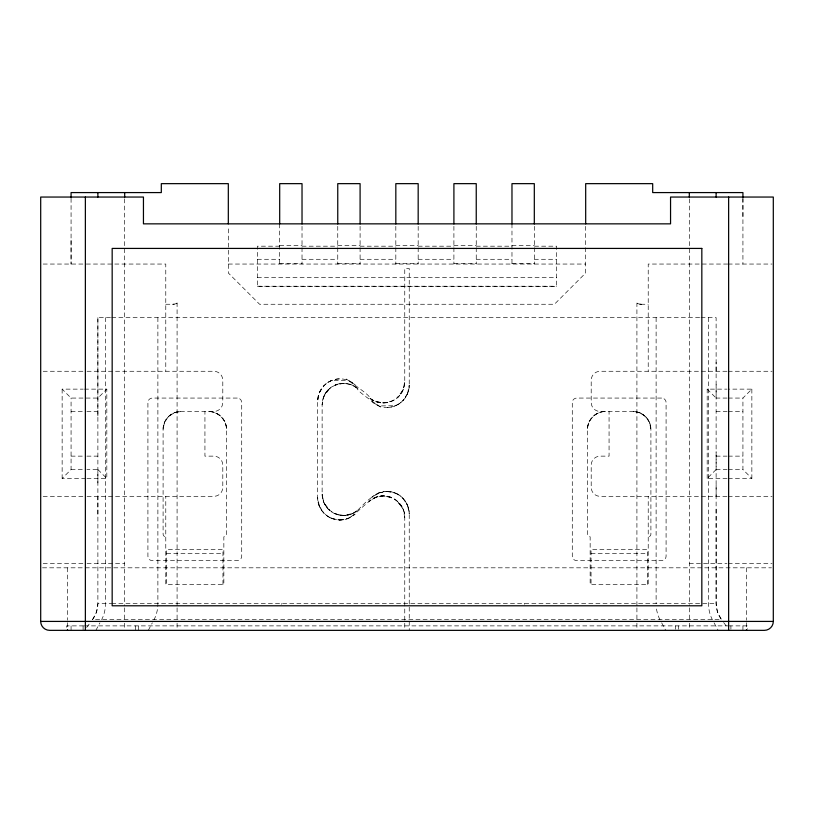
<?xml version="1.0" encoding="UTF-8"?>
<svg xmlns="http://www.w3.org/2000/svg" width="814" height="814" viewBox="0 0 814 814"><rect width="100%" height="100%" fill="white"/><g stroke="black" fill="none" stroke-linecap="round" stroke-linejoin="round"><path stroke-width="0.61" stroke-dasharray="4.07 3.05" d="M71.072 240.232L71.072 264.051L71.072 197.049M97.884 514.214L97.884 496.337M97.884 482.936L97.884 469.536L86.915 469.536M97.884 415.934L97.884 317.663L111.284 317.663M97.884 317.663L97.884 603.55A26.801 26.801 0 0 1 92.521 619.637L721.479 619.637L717.5 612.026L716.116 603.55L716.116 508.251M716.116 496.337L716.116 482.936M727.044 478.469L707.183 478.469L716.116 469.536L716.116 451.668M727.085 398.066L716.116 398.066L716.116 384.666M716.116 371.265L716.116 362.332M742.928 216.402L742.928 198.85M339.357 378.866C327.543 379.08 317.562 389.387 317.663 401.19L317.663 497.68C317.328 512.749 333.801 524.216 347.802 518.61C361.894 511.345 373.28 489.224 391.951 497.71L383.323 495.899L375.549 497.354L368.823 501.536A21.439 21.439 0 0 1 404.762 517.338L404.762 630.351M387.535 407.438C399.348 407.224 409.33 396.917 409.239 385.114L409.239 268.518L404.762 268.518L404.762 381.542C404.639 387.779 401.963 393.823 397.191 397.893L403.134 389.743L404.762 381.542A21.439 21.439 0 0 1 368.823 397.334C374.186 397.079 327.208 366.748 355.097 384.737A22.334 22.334 0 0 0 317.663 401.19L319.363 392.643M407.529 393.661L409.239 385.114A22.334 22.334 0 0 1 371.795 401.567C399.684 419.556 352.706 389.224 358.068 388.97A21.439 21.439 0 0 0 322.13 404.762L323.758 396.56L329.701 388.41C324.715 392.419 322.72 398.606 322.13 404.762L322.13 494.108C322.252 500.356 324.928 506.389 329.701 510.459L323.758 502.309L322.13 494.108A21.439 21.439 0 0 0 358.068 509.91C367.541 500.061 380.749 486.324 395.889 493.315C403.876 496.754 409.025 505.138 409.239 513.766L409.239 630.351M319.302 392.796L324.196 385.398M407.59 393.508L402.696 400.905M95.889 630.351L99.919 622.852M148.29 630.351L152.32 622.852M92.521 619.637L96.5 612.026L97.884 603.55L111.284 603.55M323.758 396.56C329.141 383.292 347.71 378.917 358.068 388.97C351.648 383.496 342.775 382.112 334.941 385.134L343.569 383.323M403.134 389.743C397.751 403.011 379.182 407.387 368.823 397.334C375.244 402.808 384.116 404.192 391.951 401.17L383.323 402.981L373.931 400.814M86.671 627.431L90.323 622.557M84.473 389.133L106.817 389.133L97.884 398.066L71.072 398.066L62.139 389.133L83.231 389.133M85.714 478.469L62.139 478.469L71.072 469.536L71.072 398.066M728.286 478.469L751.861 478.469L742.928 469.536L742.928 398.066L751.861 389.133L728.286 389.133M352.961 513.38L358.068 509.91C351.729 515.364 342.674 517.205 334.941 513.736L343.569 515.547L352.961 513.38C342.022 518.355 328.561 513.38 323.758 502.309M379.1 492.836L371.795 497.303A22.334 22.334 0 0 1 409.239 513.766L407.529 505.219M347.802 518.61L355.097 514.143A22.334 22.334 0 0 1 317.663 497.68L319.363 506.227M327.584 382.621L331.451 380.555L348.097 380.382M399.308 403.683L395.441 405.748L378.795 405.921M373.931 498.056C387.505 491.361 405.199 502.106 404.762 517.338L403.134 509.126L397.191 500.986L403.134 509.126M605.341 411.467C595.767 411.406 587.667 419.882 587.474 429.334A17.867 17.867 0 0 1 605.341 411.467C595.767 411.436 587.332 419.749 587.474 429.334L587.474 534.106A2.676 2.676 0 0 0 590.15 536.792L590.15 584.401L648.219 584.401L648.219 496.337M378.795 492.948L387.535 491.432M339.357 520.004L348.097 518.498M173.392 304.222L174.318 304.1M165.781 304.253L173.189 304.243M279.69 245.38L302.025 245.38M337.759 245.38L360.093 245.38M395.828 245.38L418.172 245.38M453.907 245.38L476.241 245.38M511.975 245.38L534.31 245.38M279.69 246.184L257.356 246.184L257.356 286.386L556.644 286.386L556.644 246.184L534.31 246.184M302.025 246.184L337.759 246.184M360.093 246.184L395.828 246.184M418.172 246.184L453.907 246.184M476.241 246.184L511.975 246.184M257.356 259.29L279.69 259.29M302.025 259.29L337.759 259.29M360.093 259.29L395.828 259.29M418.172 259.29L453.907 259.29M476.241 259.29L511.975 259.29M534.31 259.29L556.644 259.29M279.69 263.41L302.025 263.41M337.759 263.41L360.093 263.41M395.828 263.41L418.172 263.41M453.907 263.41L476.241 263.41M511.975 263.41L534.31 263.41M43.203 264.051L85.826 264.051M86.335 264.051L165.781 264.051L165.781 371.265M228.317 264.051L585.683 264.051M727.665 264.051L648.219 264.051L648.219 371.265M728.174 264.051L772.048 264.051M257.356 277.452L556.644 277.452M257.356 286.213L556.644 286.213M640.811 304.243L648.219 304.253M111.722 317.663L699.786 317.663M701.027 317.663L716.116 317.663L716.116 603.55A26.801 26.801 0 0 0 721.479 619.637M43.203 371.265L85.826 371.265M87.078 371.265L213.868 371.265A8.934 8.934 0 0 1 222.802 380.199L222.802 402.533A8.934 8.934 0 0 1 213.868 411.467L180.962 411.467C171.428 411.324 162.963 419.8 163.095 429.334L163.095 534.106A2.676 2.676 0 0 0 165.781 536.792M726.922 371.265L600.132 371.265A8.934 8.934 0 0 0 591.198 380.199L591.198 402.533A8.934 8.934 0 0 0 600.132 411.467L633.038 411.467C642.572 411.324 651.037 419.8 650.905 429.334L650.905 534.106A2.676 2.676 0 0 1 648.219 536.792M728.174 371.265L772.048 371.265M707.183 478.469L707.183 389.133L727.044 389.133M728.306 398.066L742.928 398.066M71.072 411.467L85.694 411.467M86.915 411.467L97.884 411.467M716.116 411.467L727.085 411.467M728.306 411.467L742.928 411.467M71.072 456.135L85.694 456.135M86.915 456.135L97.884 456.135M716.116 456.135L727.085 456.135M728.306 456.135L742.928 456.135M71.072 469.536L85.694 469.536M716.116 469.536L727.085 469.536M728.306 469.536L742.928 469.536M86.956 478.469L106.817 478.469L106.817 389.133M43.203 496.337L85.826 496.337M87.078 496.337L213.868 496.337A8.934 8.934 0 0 0 222.802 487.403L222.802 465.069A8.934 8.934 0 0 0 213.868 456.135L204.935 456.135L204.935 411.467M726.922 496.337L600.132 496.337A8.934 8.934 0 0 1 591.198 487.403L591.198 465.069A8.934 8.934 0 0 1 600.132 456.135L609.065 456.135L609.065 411.467M728.174 496.337L772.048 496.337M166.667 553.612L222.955 553.612M591.045 553.612L647.334 553.612M43.203 563.349L85.826 563.349M87.078 563.349L124.684 563.349M689.316 563.349L726.922 563.349M728.174 563.349L772.048 563.349M42.552 567.816L771.448 567.816M111.722 603.55L702.279 603.55M702.716 603.55L716.116 603.55M83.516 625.885L66.606 625.885L66.606 629.232M84.341 625.885L728.611 625.885M728.815 625.885L747.394 625.885L747.394 629.232M639.682 304.1L640.608 304.222M208.659 411.467C218.254 411.66 226.343 419.739 226.526 429.334A17.867 17.867 0 0 0 208.659 411.467C218.203 411.324 226.668 419.8 226.526 429.334L226.526 534.106A2.676 2.676 0 0 1 223.85 536.792L223.85 584.401L165.781 584.401L165.781 496.337M386.894 491.432L395.889 493.315M331.003 518.131L339.998 520.014M395.441 493.131L399.308 495.197M327.584 516.249L331.451 518.315M707.183 389.133L716.116 398.066M97.884 469.536L106.817 478.469M723.677 622.557L727.329 627.431M402.696 497.964L407.59 505.362M319.302 506.084L324.196 513.471M714.082 622.852L718.111 630.351M661.68 622.852L665.71 630.351M751.861 389.133L751.861 478.469M746.499 567.816L746.499 620.176M746.499 622.751L746.499 628.805M742.928 198.311L742.928 264.051M742.928 625.885L742.928 630.351M730.911 625.885L730.911 629.232M708.516 317.663L708.516 603.55A26.801 19.2 -90 0 0 712.352 619.637M689.316 198.85L689.316 605.708M689.316 607.844L689.316 619.637M689.316 623.209L689.316 630.351M678.51 625.885L678.51 629.232M675.305 625.885L675.305 629.232M656.115 317.663L656.115 603.55M647.334 584.401L647.334 549.501L591.045 549.501L591.045 584.401M636.914 605.708L636.914 303.062A8.934 8.934 0 0 0 641.381 304.253M636.914 607.844L636.914 619.637M636.914 623.209L636.914 629.232M585.683 226.363L585.683 272.985L554.415 304.253L259.585 304.253L228.317 272.985L228.317 226.363M534.31 226.333L534.31 264.051M524.542 603.55L524.542 604.283M511.975 223.85L511.975 264.051M476.241 226.333L476.241 264.051M453.907 226.333L453.907 264.051M418.172 226.333L418.172 264.051M395.828 226.333L395.828 264.051M360.093 226.333L360.093 264.051M337.759 226.333L337.759 264.051M302.025 226.333L302.025 264.051M281.481 603.55L281.481 604.283M279.69 223.85L279.69 264.051M222.955 584.401L222.955 549.501L166.667 549.501L166.667 584.401M177.086 605.708L177.086 303.062A8.934 8.934 0 0 1 172.619 304.253M177.086 607.844L177.086 619.637M177.086 623.209L177.086 629.232M157.885 317.663L157.885 603.55A26.801 19.2 -90 0 1 154.05 619.637M138.695 625.885L138.695 630.351M135.49 625.885L135.49 630.351M124.684 198.85L124.684 605.708M124.684 607.844L124.684 619.637M124.684 623.209L124.684 629.232M105.484 317.663L105.484 603.55A26.801 19.2 90 0 1 101.648 619.637M83.089 625.885L83.089 630.351M71.072 625.885L71.072 630.351M67.501 567.816L67.501 620.176M67.501 622.751L67.501 628.805M62.139 389.133L62.139 478.469M641.381 304.304A8.801 8.71 30 0 1 636.894 303.103M177.106 303.103A8.801 8.71 -30 0 1 172.619 304.304M659.951 619.637A26.801 19.2 -90 0 1 656.359 607.844M164.459 422.497L163.095 429.334A17.867 17.867 0 0 1 180.962 411.467L174.125 412.83L168.335 416.697L164.459 422.497M237.25 398.066L152.381 398.066A4.467 4.467 0 0 0 147.914 402.533L147.914 556.176A4.467 4.467 0 0 0 152.381 560.653L237.25 560.653A4.467 4.467 0 0 0 241.717 556.176L241.717 402.533A4.467 4.467 0 0 0 237.25 398.066M661.619 398.066L576.75 398.066A4.467 4.467 0 0 0 572.283 402.533L572.283 556.176A4.467 4.467 0 0 0 576.75 560.653L661.619 560.653A4.467 4.467 0 0 0 666.086 556.176L666.086 402.533A4.467 4.467 0 0 0 661.619 398.066M639.875 412.83L633.038 411.467A17.867 17.867 0 0 1 650.905 429.334L649.541 422.497L645.665 416.697L639.875 412.83"/><path stroke-width="1.22" d="M40.7 621.418L773.3 621.418L773.3 197.049L670.553 197.049L670.553 223.85L143.447 223.85L143.447 197.049L40.7 197.049L40.7 621.418A8.934 8.934 0 0 0 49.634 630.351L764.366 630.351A8.934 8.934 0 0 0 773.3 621.418M746.499 629.741L746.499 630.351M742.928 197.599L742.928 192.582L652.686 192.582L652.686 183.649L585.683 183.649L585.683 223.85M728.632 197.049L728.632 630.351M716.116 192.582L716.116 197.049M689.316 192.582L689.316 197.049M534.31 223.962L534.31 183.649L511.975 183.649L511.975 223.962M476.241 223.962L476.241 183.649L453.907 183.649L453.907 223.962M418.172 223.962L418.172 183.649L395.828 183.649L395.828 223.962M360.093 223.962L360.093 183.649L337.759 183.649L337.759 223.962M302.025 223.962L302.025 183.649L279.69 183.649L279.69 223.962M228.317 223.85L228.317 183.649L161.314 183.649L161.314 192.582L71.072 192.582L71.072 197.599M124.684 192.582L124.684 197.049M97.884 192.582L97.884 197.049M85.368 197.049L85.368 630.351M67.501 629.741L67.501 630.351M701.831 248.423L112.169 248.423L112.169 605.789L701.831 605.789L701.831 248.423"/></g></svg>
